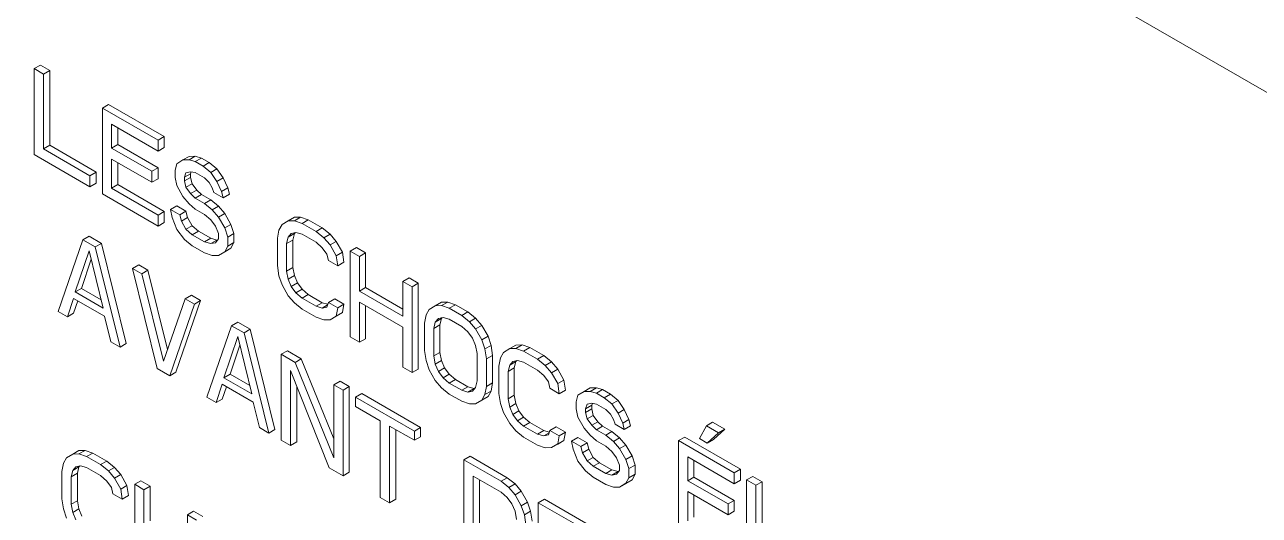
# Model space of a CAD drawing. Header units: millimetres. Extents: x 1920 to 4820, y 310 to 2320.
# Drawn here: x 4589.56 to 4624.79, y 1505.99 to 1519.99 of the extents above; entities that cross this region are included whole.
import ezdxf

# ---------------------------------------------------------------- set-up
doc = ezdxf.new("R2010")
doc.units = ezdxf.units.MM
doc.layers.add('core', color=7, linetype='Continuous', lineweight=20)

msp = doc.modelspace()

# ---------------------------------------------------------------- linework, layer by layer
at = {"layer": 'core'}
for p, q in [((4539.18, 1567.607), (4631.528, 1514.29)), ((4589.828, 1518.74), (4590.005, 1518.842)), ((4589.828, 1518.74), (4590.093, 1518.587)), ((4589.828, 1516.291), (4589.828, 1518.74)), ((4590.005, 1518.842), (4590.27, 1518.689)), ((4590.093, 1518.587), (4590.27, 1518.689)), ((4590.093, 1518.587), (4590.093, 1516.45)), ((4590.27, 1518.689), (4590.27, 1516.552)), ((4591.773, 1517.617), (4591.949, 1517.72)), ((4591.949, 1517.72), (4593.54, 1516.801)), ((4591.773, 1515.168), (4591.773, 1517.617)), ((4591.773, 1517.617), (4593.364, 1516.699)), ((4592.038, 1517.152), (4592.038, 1516.474)), ((4593.364, 1516.386), (4592.038, 1517.152)), ((4592.215, 1517.05), (4592.215, 1516.576)), ((4593.364, 1516.699), (4593.54, 1516.801)), ((4593.364, 1516.699), (4593.364, 1516.386)), ((4593.54, 1516.801), (4593.54, 1516.488)), ((4591.419, 1515.372), (4589.828, 1516.291)), ((4590.093, 1516.45), (4590.27, 1516.552)), ((4590.093, 1516.45), (4591.419, 1515.685)), ((4590.27, 1516.552), (4591.596, 1515.787)), ((4592.038, 1516.474), (4592.215, 1516.576)), ((4592.038, 1516.474), (4593.187, 1515.811)), ((4592.215, 1516.576), (4593.364, 1515.913)), ((4593.364, 1516.386), (4593.54, 1516.488)), ((4592.038, 1516.161), (4592.038, 1515.328)), ((4593.187, 1515.498), (4592.038, 1516.161)), ((4592.215, 1516.059), (4592.215, 1515.43)), ((4593.187, 1515.811), (4593.364, 1515.913)), ((4593.364, 1515.913), (4593.364, 1515.6)), ((4593.85, 1515.845), (4593.894, 1516.028)), ((4593.894, 1516.028), (4594.071, 1516.134)), ((4594.071, 1516.134), (4594.248, 1516.236)), ((4594.071, 1516.134), (4594.248, 1516.136)), ((4594.248, 1516.136), (4594.424, 1516.239)), ((4594.424, 1516.239), (4594.248, 1516.236)), ((4594.248, 1516.136), (4594.424, 1516.087)), ((4594.601, 1516.189), (4594.424, 1516.239)), ((4594.424, 1516.087), (4594.601, 1516.189)), ((4594.424, 1516.087), (4594.645, 1515.959)), ((4594.601, 1516.189), (4594.822, 1516.061)), ((4594.645, 1515.959), (4594.822, 1516.061)), ((4594.645, 1515.959), (4594.866, 1515.779)), ((4595.043, 1515.881), (4594.822, 1516.061)), ((4591.419, 1515.685), (4591.596, 1515.787)), ((4591.419, 1515.685), (4591.419, 1515.372)), ((4591.596, 1515.787), (4591.596, 1515.474)), ((4593.187, 1515.811), (4593.187, 1515.498)), ((4593.187, 1515.498), (4593.364, 1515.6)), ((4593.85, 1515.636), (4593.85, 1515.845)), ((4593.894, 1515.402), (4593.85, 1515.636)), ((4594.159, 1515.771), (4594.115, 1515.64)), ((4594.115, 1515.64), (4594.292, 1515.742)), ((4594.115, 1515.64), (4594.115, 1515.536)), ((4594.115, 1515.536), (4594.292, 1515.638)), ((4594.292, 1515.798), (4594.159, 1515.771)), ((4594.424, 1515.774), (4594.292, 1515.798)), ((4594.292, 1515.742), (4594.31, 1515.795)), ((4594.292, 1515.742), (4594.292, 1515.638)), ((4594.336, 1515.456), (4594.292, 1515.638)), ((4594.689, 1515.621), (4594.424, 1515.774)), ((4594.822, 1515.492), (4594.689, 1515.621)), ((4594.866, 1515.779), (4595.043, 1515.881)), ((4594.866, 1515.779), (4595.043, 1515.521)), ((4595.22, 1515.623), (4595.043, 1515.881)), ((4595.043, 1515.521), (4595.22, 1515.623)), ((4595.352, 1515.338), (4595.22, 1515.623)), ((4591.419, 1515.372), (4591.596, 1515.474)), ((4592.038, 1515.328), (4592.215, 1515.43)), ((4592.038, 1515.328), (4593.364, 1514.562)), ((4592.215, 1515.43), (4593.54, 1514.664)), ((4594.071, 1515.092), (4593.894, 1515.402)), ((4594.115, 1515.536), (4594.159, 1515.354)), ((4594.159, 1515.354), (4594.336, 1515.456)), ((4594.159, 1515.354), (4594.292, 1515.173)), ((4594.292, 1515.173), (4594.468, 1515.275)), ((4594.468, 1515.275), (4594.336, 1515.456)), ((4594.601, 1515.146), (4594.468, 1515.275)), ((4594.91, 1515.337), (4594.822, 1515.492)), ((4594.955, 1515.207), (4594.91, 1515.337)), ((4595.22, 1515.054), (4594.955, 1515.207)), ((4595.043, 1515.521), (4595.176, 1515.236)), ((4595.176, 1515.236), (4595.352, 1515.338)), ((4595.176, 1515.236), (4595.22, 1515.054)), ((4595.397, 1515.156), (4595.352, 1515.338)), ((4593.364, 1514.249), (4591.773, 1515.168)), ((4594.248, 1514.886), (4594.071, 1515.092)), ((4594.424, 1514.731), (4594.248, 1514.886)), ((4594.292, 1515.173), (4594.424, 1515.044)), ((4594.424, 1515.044), (4594.601, 1515.146)), ((4594.424, 1515.044), (4594.689, 1514.891)), ((4594.601, 1515.146), (4594.866, 1514.993)), ((4594.689, 1514.891), (4594.866, 1514.993)), ((4594.689, 1514.891), (4594.91, 1514.711)), ((4595.087, 1514.813), (4594.866, 1514.993)), ((4595.22, 1515.054), (4595.397, 1515.156)), ((4593.364, 1514.562), (4593.54, 1514.664)), ((4593.364, 1514.562), (4593.364, 1514.249)), ((4593.54, 1514.664), (4593.54, 1514.351)), ((4593.717, 1514.723), (4593.894, 1514.825)), ((4593.717, 1514.723), (4593.982, 1514.57)), ((4593.761, 1514.489), (4593.717, 1514.723)), ((4593.894, 1514.825), (4594.159, 1514.672)), ((4593.982, 1514.57), (4594.159, 1514.672)), ((4593.982, 1514.57), (4594.027, 1514.388)), ((4594.203, 1514.49), (4594.159, 1514.672)), ((4594.689, 1514.578), (4594.424, 1514.731)), ((4594.866, 1514.424), (4594.689, 1514.578)), ((4594.91, 1514.711), (4595.087, 1514.813)), ((4594.91, 1514.711), (4595.087, 1514.505)), ((4595.264, 1514.607), (4595.087, 1514.813)), ((4595.087, 1514.505), (4595.264, 1514.607)), ((4595.087, 1514.505), (4595.264, 1514.195)), ((4595.441, 1514.297), (4595.264, 1514.607)), ((4597.076, 1514.399), (4597.253, 1514.501)), ((4597.253, 1514.401), (4597.429, 1514.503)), ((4597.429, 1514.503), (4597.253, 1514.501)), ((4597.65, 1514.428), (4597.429, 1514.503)), ((4593.364, 1514.249), (4593.54, 1514.351)), ((4593.894, 1514.152), (4593.761, 1514.489)), ((4594.115, 1513.868), (4593.894, 1514.152)), ((4594.027, 1514.388), (4594.203, 1514.49)), ((4594.027, 1514.388), (4594.159, 1514.155)), ((4594.159, 1514.155), (4594.336, 1514.257)), ((4594.159, 1514.155), (4594.336, 1514.001)), ((4594.336, 1514.257), (4594.203, 1514.49)), ((4594.513, 1514.103), (4594.336, 1514.257)), ((4594.999, 1514.243), (4594.866, 1514.424)), ((4595.087, 1514.036), (4594.999, 1514.243)), ((4595.264, 1514.195), (4595.441, 1514.297)), ((4595.264, 1514.195), (4595.352, 1513.935)), ((4595.529, 1514.037), (4595.441, 1514.297)), ((4596.811, 1514.135), (4596.899, 1514.293)), ((4596.899, 1514.293), (4597.076, 1514.399)), ((4597.076, 1514.399), (4597.253, 1514.401)), ((4597.253, 1514.401), (4597.474, 1514.326)), ((4597.474, 1514.326), (4597.65, 1514.428)), ((4597.474, 1514.326), (4597.871, 1514.096)), ((4597.65, 1514.428), (4598.048, 1514.198)), ((4597.871, 1514.096), (4598.048, 1514.198)), ((4598.269, 1514.019), (4598.048, 1514.198)), ((4590.512, 1511.813), (4591.219, 1513.855)), ((4591.219, 1513.855), (4591.396, 1513.957)), ((4591.219, 1513.855), (4591.572, 1513.651)), ((4591.396, 1513.957), (4591.749, 1513.753)), ((4594.336, 1513.688), (4594.115, 1513.868)), ((4594.336, 1514.001), (4594.513, 1514.103)), ((4594.336, 1514.001), (4594.689, 1513.797)), ((4594.513, 1514.103), (4594.866, 1513.899)), ((4594.689, 1513.797), (4594.866, 1513.899)), ((4594.689, 1513.797), (4594.866, 1513.747)), ((4595.043, 1513.849), (4594.866, 1513.899)), ((4594.866, 1513.747), (4595.043, 1513.849)), ((4594.999, 1513.774), (4595.087, 1513.88)), ((4595.065, 1513.853), (4595.043, 1513.849)), ((4595.087, 1513.88), (4595.087, 1514.036)), ((4595.352, 1513.935), (4595.529, 1514.037)), ((4595.352, 1513.935), (4595.352, 1513.674)), ((4595.529, 1514.037), (4595.529, 1513.777)), ((4596.767, 1513.9), (4596.811, 1514.135)), ((4596.767, 1513.119), (4596.767, 1513.9)), ((4597.076, 1513.93), (4597.032, 1513.747)), ((4597.032, 1513.747), (4597.209, 1513.849)), ((4597.164, 1514.036), (4597.076, 1513.93)), ((4597.076, 1513.93), (4597.253, 1514.032)), ((4597.297, 1514.063), (4597.164, 1514.036)), ((4597.209, 1513.849), (4597.253, 1514.032)), ((4597.209, 1513.849), (4597.209, 1513.068)), ((4597.253, 1514.032), (4597.275, 1514.059)), ((4597.474, 1514.013), (4597.297, 1514.063)), ((4597.871, 1513.784), (4597.474, 1514.013)), ((4597.871, 1514.096), (4598.092, 1513.917)), ((4598.092, 1513.917), (4598.269, 1514.019)), ((4598.092, 1513.917), (4598.269, 1513.71)), ((4598.446, 1513.812), (4598.269, 1514.019)), ((4598.269, 1513.71), (4598.446, 1513.812)), ((4598.623, 1513.502), (4598.446, 1513.812)), ((4591.396, 1513.544), (4590.998, 1512.367)), ((4591.793, 1511.907), (4591.396, 1513.544)), ((4591.572, 1513.651), (4591.749, 1513.753)), ((4591.572, 1513.651), (4592.279, 1510.793)), ((4592.456, 1510.895), (4591.749, 1513.753)), ((4594.689, 1513.484), (4594.336, 1513.688)), ((4594.91, 1513.408), (4594.689, 1513.484)), ((4594.866, 1513.747), (4594.999, 1513.774)), ((4595.264, 1513.517), (4595.087, 1513.411)), ((4595.087, 1513.411), (4595.264, 1513.513)), ((4595.352, 1513.674), (4595.264, 1513.517)), ((4595.264, 1513.517), (4595.441, 1513.619)), ((4595.264, 1513.513), (4595.441, 1513.619)), ((4595.352, 1513.674), (4595.529, 1513.777)), ((4595.441, 1513.619), (4595.529, 1513.777)), ((4597.032, 1513.747), (4597.032, 1512.965)), ((4598.048, 1513.629), (4597.871, 1513.784)), ((4598.181, 1513.449), (4598.048, 1513.629)), ((4598.225, 1513.267), (4598.181, 1513.449)), ((4598.269, 1513.71), (4598.446, 1513.4)), ((4598.446, 1513.4), (4598.623, 1513.502)), ((4598.667, 1513.216), (4598.623, 1513.502)), ((4598.844, 1513.535), (4599.02, 1513.637)), ((4598.844, 1513.535), (4599.109, 1513.382)), ((4598.844, 1511.085), (4598.844, 1513.535)), ((4599.02, 1513.637), (4599.286, 1513.484)), ((4599.109, 1513.382), (4599.286, 1513.484)), ((4599.286, 1513.484), (4599.286, 1512.494)), ((4591.175, 1512.469), (4591.455, 1513.299)), ((4592.633, 1513.038), (4592.81, 1513.14)), ((4592.81, 1513.14), (4593.075, 1512.987)), ((4595.087, 1513.411), (4594.91, 1513.408)), ((4596.811, 1512.832), (4596.767, 1513.119)), ((4598.49, 1513.114), (4598.225, 1513.267)), ((4598.446, 1513.4), (4598.49, 1513.114)), ((4598.49, 1513.114), (4598.667, 1513.216)), ((4599.109, 1513.382), (4599.109, 1512.392)), ((4592.633, 1513.038), (4592.898, 1512.885)), ((4593.34, 1510.18), (4592.633, 1513.038)), ((4592.898, 1512.885), (4593.075, 1512.987)), ((4592.898, 1512.885), (4593.517, 1510.391)), ((4593.635, 1510.73), (4593.075, 1512.987)), ((4596.899, 1512.573), (4596.811, 1512.832)), ((4597.032, 1512.965), (4597.209, 1513.068)), ((4597.032, 1512.965), (4597.076, 1512.732)), ((4597.076, 1512.732), (4597.253, 1512.834)), ((4597.076, 1512.732), (4597.164, 1512.524)), ((4597.253, 1512.834), (4597.209, 1513.068)), ((4597.341, 1512.626), (4597.253, 1512.834)), ((4600.346, 1512.667), (4600.523, 1512.77)), ((4600.523, 1512.77), (4600.788, 1512.616)), ((4590.998, 1512.367), (4591.175, 1512.469)), ((4591.175, 1512.469), (4591.736, 1512.145)), ((4597.076, 1512.262), (4596.899, 1512.573)), ((4597.164, 1512.524), (4597.341, 1512.626)), ((4597.164, 1512.524), (4597.297, 1512.343)), ((4597.297, 1512.343), (4597.474, 1512.445)), ((4597.474, 1512.445), (4597.341, 1512.626)), ((4597.65, 1512.291), (4597.474, 1512.445)), ((4599.109, 1512.392), (4599.286, 1512.494)), ((4599.109, 1512.392), (4600.346, 1511.677)), ((4599.286, 1512.494), (4600.346, 1511.881)), ((4600.346, 1511.677), (4600.346, 1512.667)), ((4600.346, 1512.667), (4600.611, 1512.514)), ((4600.611, 1512.514), (4600.788, 1512.616)), ((4600.611, 1512.514), (4600.611, 1510.065)), ((4600.788, 1512.616), (4600.788, 1510.167)), ((4590.954, 1512.184), (4590.777, 1511.66)), ((4591.838, 1511.673), (4590.954, 1512.184)), ((4590.954, 1511.762), (4591.073, 1512.115)), ((4590.998, 1512.367), (4591.793, 1511.907)), ((4593.517, 1510.391), (4594.136, 1512.171)), ((4593.87, 1510.078), (4594.578, 1512.12)), ((4594.136, 1512.171), (4594.312, 1512.273)), ((4594.136, 1512.171), (4594.401, 1512.018)), ((4594.312, 1512.273), (4594.578, 1512.12)), ((4594.401, 1512.018), (4594.578, 1512.12)), ((4597.253, 1512.056), (4597.076, 1512.262)), ((4597.474, 1511.876), (4597.253, 1512.056)), ((4597.297, 1512.343), (4597.474, 1512.189)), ((4597.474, 1512.189), (4597.65, 1512.291)), ((4597.474, 1512.189), (4597.871, 1511.96)), ((4597.65, 1512.291), (4598.048, 1512.062)), ((4597.871, 1511.96), (4598.048, 1512.062)), ((4598.208, 1512.017), (4598.048, 1512.062)), ((4598.181, 1511.937), (4598.225, 1512.068)), ((4598.225, 1512.068), (4598.402, 1512.17)), ((4598.225, 1512.068), (4598.49, 1511.915)), ((4598.402, 1512.17), (4598.667, 1512.017)), ((4599.109, 1512.079), (4599.109, 1510.932)), ((4600.346, 1511.365), (4599.109, 1512.079)), ((4601.274, 1511.975), (4601.451, 1512.077)), ((4601.451, 1511.977), (4601.628, 1512.08)), ((4601.628, 1512.08), (4601.451, 1512.077)), ((4601.849, 1512.004), (4601.628, 1512.08)), ((4590.777, 1511.66), (4590.512, 1511.813)), ((4590.777, 1511.66), (4590.954, 1511.762)), ((4592.014, 1510.946), (4591.838, 1511.673)), ((4594.401, 1512.018), (4593.694, 1509.976)), ((4597.871, 1511.647), (4597.474, 1511.876)), ((4597.871, 1511.96), (4598.048, 1511.91)), ((4598.048, 1511.91), (4598.201, 1511.998)), ((4598.048, 1511.91), (4598.181, 1511.937)), ((4598.446, 1511.68), (4598.269, 1511.574)), ((4598.269, 1511.574), (4598.446, 1511.676)), ((4598.49, 1511.915), (4598.446, 1511.68)), ((4598.446, 1511.68), (4598.623, 1511.782)), ((4598.446, 1511.676), (4598.623, 1511.782)), ((4598.49, 1511.915), (4598.667, 1512.017)), ((4598.623, 1511.782), (4598.667, 1512.017)), ((4599.286, 1511.977), (4599.286, 1511.034)), ((4600.965, 1511.476), (4601.009, 1511.711)), ((4601.009, 1511.711), (4601.098, 1511.869)), ((4601.098, 1511.869), (4601.274, 1511.975)), ((4601.274, 1511.975), (4601.451, 1511.977)), ((4601.451, 1511.977), (4601.672, 1511.902)), ((4601.672, 1511.902), (4601.849, 1512.004)), ((4601.672, 1511.902), (4602.026, 1511.698)), ((4601.849, 1512.004), (4602.202, 1511.8)), ((4602.026, 1511.698), (4602.202, 1511.8)), ((4602.026, 1511.698), (4602.247, 1511.518)), ((4602.423, 1511.62), (4602.202, 1511.8)), ((4594.754, 1509.364), (4595.461, 1511.405)), ((4595.461, 1511.405), (4595.638, 1511.507)), ((4595.461, 1511.405), (4595.815, 1511.201)), ((4595.638, 1511.507), (4595.992, 1511.303)), ((4598.092, 1511.571), (4597.871, 1511.647)), ((4598.269, 1511.574), (4598.092, 1511.571)), ((4600.346, 1510.218), (4600.346, 1511.365)), ((4600.965, 1510.695), (4600.965, 1511.476)), ((4601.274, 1511.506), (4601.23, 1511.323)), ((4601.23, 1511.323), (4601.407, 1511.425)), ((4601.23, 1511.323), (4601.23, 1510.542)), ((4601.363, 1511.612), (4601.274, 1511.506)), ((4601.274, 1511.506), (4601.451, 1511.608)), ((4601.495, 1511.639), (4601.363, 1511.612)), ((4601.407, 1511.425), (4601.451, 1511.608)), ((4601.407, 1511.425), (4601.407, 1510.644)), ((4601.451, 1511.608), (4601.473, 1511.635)), ((4601.672, 1511.589), (4601.495, 1511.639)), ((4602.026, 1511.385), (4601.672, 1511.589)), ((4602.202, 1511.231), (4602.026, 1511.385)), ((4602.247, 1511.518), (4602.423, 1511.62)), ((4602.247, 1511.518), (4602.423, 1511.312)), ((4602.6, 1511.414), (4602.423, 1511.62)), ((4602.423, 1511.312), (4602.6, 1511.414)), ((4602.777, 1511.103), (4602.6, 1511.414)), ((4595.638, 1511.095), (4595.24, 1509.917)), ((4596.036, 1509.458), (4595.638, 1511.095)), ((4595.815, 1511.201), (4595.992, 1511.303)), ((4595.815, 1511.201), (4596.522, 1508.343)), ((4596.699, 1508.445), (4595.992, 1511.303)), ((4599.109, 1510.932), (4598.844, 1511.085)), ((4599.109, 1510.932), (4599.286, 1511.034)), ((4602.335, 1511.05), (4602.202, 1511.231)), ((4602.423, 1510.843), (4602.335, 1511.05)), ((4602.423, 1511.312), (4602.6, 1511.001)), ((4602.6, 1511.001), (4602.777, 1511.103)), ((4602.6, 1511.001), (4602.689, 1510.742)), ((4602.865, 1510.844), (4602.777, 1511.103)), ((4592.279, 1510.793), (4592.014, 1510.946)), ((4592.279, 1510.793), (4592.456, 1510.895)), ((4595.417, 1510.019), (4595.698, 1510.85)), ((4596.876, 1510.589), (4597.052, 1510.691)), ((4597.052, 1510.691), (4597.45, 1510.461)), ((4601.009, 1510.409), (4600.965, 1510.695)), ((4601.23, 1510.542), (4601.407, 1510.644)), ((4601.451, 1510.41), (4601.407, 1510.644)), ((4602.468, 1510.609), (4602.423, 1510.843)), ((4602.689, 1510.742), (4602.865, 1510.844)), ((4602.689, 1510.742), (4602.733, 1510.456)), ((4602.91, 1510.558), (4602.865, 1510.844)), ((4603.131, 1510.487), (4603.219, 1510.644)), ((4603.219, 1510.644), (4603.396, 1510.751)), ((4603.396, 1510.751), (4603.572, 1510.853)), ((4603.396, 1510.751), (4603.572, 1510.753)), ((4603.572, 1510.753), (4603.749, 1510.855)), ((4603.749, 1510.855), (4603.572, 1510.853)), ((4603.572, 1510.753), (4603.793, 1510.677)), ((4603.97, 1510.779), (4603.749, 1510.855)), ((4603.793, 1510.677), (4603.97, 1510.779)), ((4603.793, 1510.677), (4604.191, 1510.448)), ((4603.97, 1510.779), (4604.368, 1510.55)), ((4596.876, 1510.589), (4597.273, 1510.359)), ((4596.876, 1508.139), (4596.876, 1510.589)), ((4597.273, 1510.359), (4597.45, 1510.461)), ((4597.273, 1510.359), (4598.378, 1507.637)), ((4598.378, 1508.174), (4597.45, 1510.461)), ((4601.098, 1510.149), (4601.009, 1510.409)), ((4601.23, 1510.542), (4601.274, 1510.308)), ((4601.274, 1510.308), (4601.451, 1510.41)), ((4601.274, 1510.308), (4601.363, 1510.1)), ((4601.54, 1510.202), (4601.451, 1510.41)), ((4602.468, 1509.827), (4602.468, 1510.609)), ((4602.733, 1510.456), (4602.91, 1510.558)), ((4602.733, 1510.456), (4602.733, 1509.674)), ((4602.91, 1510.558), (4602.91, 1509.776)), ((4603.086, 1510.252), (4603.131, 1510.487)), ((4603.396, 1510.281), (4603.352, 1510.099)), ((4603.484, 1510.387), (4603.396, 1510.281)), ((4603.396, 1510.281), (4603.572, 1510.384)), ((4603.617, 1510.414), (4603.484, 1510.387)), ((4603.528, 1510.201), (4603.572, 1510.384)), ((4603.572, 1510.384), (4603.595, 1510.41)), ((4603.793, 1510.365), (4603.617, 1510.414)), ((4604.191, 1510.135), (4603.793, 1510.365)), ((4604.191, 1510.448), (4604.368, 1510.55)), ((4604.191, 1510.448), (4604.412, 1510.268)), ((4604.589, 1510.37), (4604.368, 1510.55)), ((4604.412, 1510.268), (4604.589, 1510.37)), ((4604.412, 1510.268), (4604.589, 1510.062)), ((4604.766, 1510.164), (4604.589, 1510.37)), ((4593.694, 1509.976), (4593.34, 1510.18)), ((4593.694, 1509.976), (4593.87, 1510.078)), ((4595.24, 1509.917), (4595.417, 1510.019)), ((4595.24, 1509.917), (4596.036, 1509.458)), ((4595.417, 1510.019), (4595.978, 1509.695)), ((4597.141, 1510.123), (4597.141, 1507.986)), ((4598.246, 1507.348), (4597.141, 1510.123)), ((4600.611, 1510.065), (4600.346, 1510.218)), ((4600.611, 1510.065), (4600.788, 1510.167)), ((4601.274, 1509.838), (4601.098, 1510.149)), ((4601.363, 1510.1), (4601.54, 1510.202)), ((4601.363, 1510.1), (4601.495, 1509.919)), ((4601.495, 1509.919), (4601.672, 1510.021)), ((4601.495, 1509.919), (4601.672, 1509.765)), ((4601.672, 1510.021), (4601.54, 1510.202)), ((4601.849, 1509.867), (4601.672, 1510.021)), ((4603.086, 1509.47), (4603.086, 1510.252)), ((4603.352, 1510.099), (4603.528, 1510.201)), ((4603.352, 1510.099), (4603.352, 1509.317)), ((4603.528, 1510.201), (4603.528, 1509.419)), ((4604.368, 1509.981), (4604.191, 1510.135)), ((4604.501, 1509.8), (4604.368, 1509.981)), ((4604.589, 1510.062), (4604.766, 1510.164)), ((4604.589, 1510.062), (4604.766, 1509.751)), ((4604.942, 1509.853), (4604.766, 1510.164)), ((4595.196, 1509.734), (4595.019, 1509.211)), ((4596.08, 1509.224), (4595.196, 1509.734)), ((4595.196, 1509.313), (4595.315, 1509.665)), ((4597.318, 1509.679), (4597.318, 1508.088)), ((4598.378, 1509.721), (4598.555, 1509.823)), ((4598.378, 1507.637), (4598.378, 1509.721)), ((4598.378, 1509.721), (4598.643, 1509.568)), ((4598.555, 1509.823), (4598.82, 1509.67)), ((4598.643, 1509.568), (4598.82, 1509.67)), ((4598.643, 1509.568), (4598.643, 1507.119)), ((4598.82, 1509.67), (4598.82, 1507.221)), ((4601.451, 1509.632), (4601.274, 1509.838)), ((4601.672, 1509.452), (4601.451, 1509.632)), ((4601.672, 1509.765), (4601.849, 1509.867)), ((4601.672, 1509.765), (4602.026, 1509.561)), ((4601.849, 1509.867), (4602.202, 1509.663)), ((4602.026, 1509.561), (4602.202, 1509.663)), ((4602.026, 1509.561), (4602.202, 1509.511)), ((4602.379, 1509.613), (4602.202, 1509.663)), ((4602.202, 1509.511), (4602.379, 1509.613)), ((4602.335, 1509.539), (4602.423, 1509.644)), ((4602.401, 1509.618), (4602.379, 1509.613)), ((4602.423, 1509.644), (4602.468, 1509.827)), ((4602.733, 1509.674), (4602.689, 1509.439)), ((4602.733, 1509.674), (4602.91, 1509.776)), ((4602.865, 1509.541), (4602.91, 1509.776)), ((4604.545, 1509.618), (4604.501, 1509.8)), ((4604.81, 1509.465), (4604.545, 1509.618)), ((4604.766, 1509.751), (4604.942, 1509.853)), ((4604.766, 1509.751), (4604.81, 1509.465)), ((4604.81, 1509.465), (4604.987, 1509.567)), ((4604.987, 1509.567), (4604.942, 1509.853)), ((4605.517, 1509.526), (4605.694, 1509.628)), ((4605.694, 1509.528), (4605.871, 1509.63)), ((4605.871, 1509.63), (4605.694, 1509.628)), ((4606.047, 1509.58), (4605.871, 1509.63)), ((4605.871, 1509.478), (4606.047, 1509.58)), ((4606.047, 1509.58), (4606.268, 1509.452)), ((4595.019, 1509.211), (4594.754, 1509.364)), ((4595.019, 1509.211), (4595.196, 1509.313)), ((4596.257, 1508.496), (4596.08, 1509.224)), ((4598.997, 1509.364), (4599.174, 1509.466)), ((4598.997, 1509.103), (4598.997, 1509.364)), ((4598.997, 1509.364), (4600.676, 1508.394)), ((4599.174, 1509.466), (4600.853, 1508.496)), ((4602.026, 1509.248), (4601.672, 1509.452)), ((4602.247, 1509.173), (4602.026, 1509.248)), ((4602.202, 1509.511), (4602.335, 1509.539)), ((4602.6, 1509.281), (4602.423, 1509.175)), ((4602.423, 1509.175), (4602.6, 1509.277)), ((4602.689, 1509.439), (4602.6, 1509.281)), ((4602.6, 1509.281), (4602.777, 1509.384)), ((4602.6, 1509.277), (4602.777, 1509.384)), ((4602.689, 1509.439), (4602.865, 1509.541)), ((4602.777, 1509.384), (4602.865, 1509.541)), ((4603.131, 1509.184), (4603.086, 1509.47)), ((4603.352, 1509.317), (4603.528, 1509.419)), ((4603.352, 1509.317), (4603.396, 1509.083)), ((4603.572, 1509.185), (4603.528, 1509.419)), ((4605.296, 1509.236), (4605.34, 1509.419)), ((4605.296, 1509.028), (4605.296, 1509.236)), ((4605.34, 1509.419), (4605.517, 1509.526)), ((4605.517, 1509.526), (4605.694, 1509.528)), ((4605.694, 1509.528), (4605.871, 1509.478)), ((4605.871, 1509.478), (4606.092, 1509.35)), ((4606.092, 1509.35), (4606.268, 1509.452)), ((4606.092, 1509.35), (4606.313, 1509.171)), ((4606.489, 1509.273), (4606.268, 1509.452)), ((4606.313, 1509.171), (4606.489, 1509.273)), ((4606.666, 1509.014), (4606.489, 1509.273)), ((4599.704, 1508.695), (4598.997, 1509.103)), ((4602.423, 1509.175), (4602.247, 1509.173)), ((4603.219, 1508.924), (4603.131, 1509.184)), ((4603.396, 1508.614), (4603.219, 1508.924)), ((4603.396, 1509.083), (4603.572, 1509.185)), ((4603.396, 1509.083), (4603.484, 1508.875)), ((4603.484, 1508.875), (4603.661, 1508.977)), ((4603.484, 1508.875), (4603.617, 1508.695)), ((4603.661, 1508.977), (4603.572, 1509.185)), ((4603.793, 1508.797), (4603.661, 1508.977)), ((4605.34, 1508.794), (4605.296, 1509.028)), ((4605.605, 1509.162), (4605.561, 1509.031)), ((4605.561, 1509.031), (4605.738, 1509.133)), ((4605.561, 1509.031), (4605.561, 1508.927)), ((4605.561, 1508.927), (4605.738, 1509.029)), ((4605.561, 1508.927), (4605.605, 1508.745)), ((4605.738, 1509.19), (4605.605, 1509.162)), ((4605.871, 1509.165), (4605.738, 1509.19)), ((4605.738, 1509.133), (4605.756, 1509.186)), ((4605.738, 1509.133), (4605.738, 1509.029)), ((4605.782, 1508.847), (4605.738, 1509.029)), ((4606.136, 1509.012), (4605.871, 1509.165)), ((4606.268, 1508.884), (4606.136, 1509.012)), ((4606.357, 1508.728), (4606.268, 1508.884)), ((4606.313, 1509.171), (4606.489, 1508.912)), ((4606.489, 1508.912), (4606.666, 1509.014)), ((4606.489, 1508.912), (4606.622, 1508.627)), ((4606.799, 1508.729), (4606.666, 1509.014)), ((4599.704, 1506.506), (4599.704, 1508.695)), ((4599.969, 1508.542), (4599.969, 1506.353)), ((4600.676, 1508.134), (4599.969, 1508.542)), ((4603.572, 1508.407), (4603.396, 1508.614)), ((4603.617, 1508.695), (4603.793, 1508.797)), ((4603.617, 1508.695), (4603.793, 1508.54)), ((4603.97, 1508.643), (4603.793, 1508.797)), ((4603.793, 1508.54), (4603.97, 1508.643)), ((4603.793, 1508.54), (4604.191, 1508.311)), ((4603.97, 1508.643), (4604.368, 1508.413)), ((4604.545, 1508.419), (4604.722, 1508.521)), ((4604.722, 1508.521), (4604.987, 1508.368)), ((4605.517, 1508.483), (4605.34, 1508.794)), ((4605.605, 1508.745), (4605.782, 1508.847)), ((4605.605, 1508.745), (4605.738, 1508.564)), ((4605.738, 1508.564), (4605.915, 1508.666)), ((4605.738, 1508.564), (4605.871, 1508.436)), ((4605.915, 1508.666), (4605.782, 1508.847)), ((4605.871, 1508.436), (4606.047, 1508.538)), ((4606.047, 1508.538), (4605.915, 1508.666)), ((4606.047, 1508.538), (4606.313, 1508.385)), ((4606.401, 1508.599), (4606.357, 1508.728)), ((4606.666, 1508.445), (4606.401, 1508.599)), ((4606.622, 1508.627), (4606.799, 1508.729)), ((4606.622, 1508.627), (4606.666, 1508.445)), ((4606.666, 1508.445), (4606.843, 1508.548)), ((4606.843, 1508.548), (4606.799, 1508.729)), ((4608.809, 1508.182), (4609.007, 1508.549)), ((4609.007, 1508.549), (4609.183, 1508.651)), ((4609.007, 1508.549), (4609.358, 1508.346)), ((4609.183, 1508.651), (4609.535, 1508.448)), ((4596.522, 1508.343), (4596.257, 1508.496)), ((4596.522, 1508.343), (4596.699, 1508.445)), ((4600.146, 1508.44), (4600.146, 1506.455)), ((4600.676, 1508.394), (4600.853, 1508.496)), ((4600.676, 1508.394), (4600.676, 1508.134)), ((4600.676, 1508.134), (4600.853, 1508.236)), ((4600.853, 1508.496), (4600.853, 1508.236)), ((4603.793, 1508.228), (4603.572, 1508.407)), ((4604.191, 1507.998), (4603.793, 1508.228)), ((4604.191, 1508.311), (4604.368, 1508.413)), ((4604.191, 1508.311), (4604.368, 1508.261)), ((4604.527, 1508.368), (4604.368, 1508.413)), ((4604.368, 1508.261), (4604.521, 1508.349)), ((4604.368, 1508.261), (4604.501, 1508.289)), ((4604.501, 1508.289), (4604.545, 1508.419)), ((4604.545, 1508.419), (4604.81, 1508.266)), ((4604.81, 1508.266), (4604.766, 1508.031)), ((4604.81, 1508.266), (4604.987, 1508.368)), ((4604.942, 1508.133), (4604.987, 1508.368)), ((4605.163, 1508.114), (4605.34, 1508.216)), ((4605.34, 1508.216), (4605.605, 1508.063)), ((4605.694, 1508.277), (4605.517, 1508.483)), ((4605.871, 1508.123), (4605.694, 1508.277)), ((4605.871, 1508.436), (4606.136, 1508.283)), ((4606.136, 1508.283), (4606.313, 1508.385)), ((4606.136, 1508.283), (4606.357, 1508.103)), ((4606.533, 1508.205), (4606.313, 1508.385)), ((4606.357, 1508.103), (4606.533, 1508.205)), ((4606.71, 1507.999), (4606.533, 1508.205)), ((4608.213, 1508.126), (4608.39, 1508.228)), ((4608.39, 1508.228), (4609.981, 1507.309)), ((4609.031, 1508.053), (4608.809, 1508.182)), ((4609.358, 1508.346), (4609.031, 1508.053)), ((4609.031, 1508.053), (4609.207, 1508.156)), ((4609.207, 1508.156), (4609.535, 1508.448)), ((4609.358, 1508.346), (4609.535, 1508.448)), ((4590.927, 1507.743), (4591.104, 1507.845)), ((4591.104, 1507.745), (4591.281, 1507.847)), ((4591.281, 1507.847), (4591.104, 1507.845)), ((4591.502, 1507.772), (4591.281, 1507.847)), ((4597.141, 1507.986), (4596.876, 1508.139)), ((4597.141, 1507.986), (4597.318, 1508.088)), ((4604.412, 1507.923), (4604.191, 1507.998)), ((4604.589, 1507.925), (4604.412, 1507.923)), ((4604.766, 1508.031), (4604.589, 1507.925)), ((4604.589, 1507.925), (4604.766, 1508.027)), ((4604.766, 1508.031), (4604.942, 1508.133)), ((4604.766, 1508.027), (4604.942, 1508.133)), ((4605.163, 1508.114), (4605.429, 1507.961)), ((4605.208, 1507.88), (4605.163, 1508.114)), ((4605.34, 1507.543), (4605.208, 1507.88)), ((4605.429, 1507.961), (4605.605, 1508.063)), ((4605.429, 1507.961), (4605.473, 1507.779)), ((4605.473, 1507.779), (4605.65, 1507.881)), ((4605.65, 1507.881), (4605.605, 1508.063)), ((4605.782, 1507.648), (4605.65, 1507.881)), ((4606.136, 1507.97), (4605.871, 1508.123)), ((4606.313, 1507.816), (4606.136, 1507.97)), ((4606.445, 1507.635), (4606.313, 1507.816)), ((4606.357, 1508.103), (4606.533, 1507.897)), ((4606.533, 1507.897), (4606.71, 1507.999)), ((4606.533, 1507.897), (4606.71, 1507.586)), ((4606.887, 1507.688), (4606.71, 1507.999)), ((4608.213, 1505.676), (4608.213, 1508.126)), ((4608.213, 1508.126), (4609.804, 1507.207)), ((4590.618, 1507.244), (4590.662, 1507.479)), ((4590.662, 1507.479), (4590.751, 1507.637)), ((4590.751, 1507.637), (4590.927, 1507.743)), ((4590.927, 1507.743), (4591.104, 1507.745)), ((4591.104, 1507.745), (4591.325, 1507.67)), ((4591.325, 1507.67), (4591.502, 1507.772)), ((4591.325, 1507.67), (4591.723, 1507.44)), ((4591.502, 1507.772), (4591.9, 1507.542)), ((4591.723, 1507.44), (4591.9, 1507.542)), ((4592.121, 1507.362), (4591.9, 1507.542)), ((4602.091, 1507.578), (4602.267, 1507.68)), ((4602.091, 1507.578), (4603.151, 1506.966)), ((4602.091, 1505.128), (4602.091, 1507.578)), ((4602.267, 1507.68), (4603.328, 1507.068)), ((4605.561, 1507.259), (4605.34, 1507.543)), ((4605.473, 1507.779), (4605.605, 1507.546)), ((4605.605, 1507.546), (4605.782, 1507.648)), ((4605.605, 1507.546), (4605.782, 1507.392)), ((4605.959, 1507.494), (4605.782, 1507.648)), ((4605.782, 1507.392), (4605.959, 1507.494)), ((4605.959, 1507.494), (4606.313, 1507.29)), ((4606.533, 1507.428), (4606.445, 1507.635)), ((4606.71, 1507.586), (4606.887, 1507.688)), ((4606.71, 1507.586), (4606.799, 1507.327)), ((4606.975, 1507.429), (4606.887, 1507.688)), ((4608.478, 1507.66), (4608.478, 1506.982)), ((4609.804, 1506.894), (4608.478, 1507.66)), ((4608.655, 1507.558), (4608.655, 1507.084)), ((4590.618, 1506.462), (4590.618, 1507.244)), ((4590.927, 1507.274), (4590.883, 1507.091)), ((4590.883, 1507.091), (4591.06, 1507.193)), ((4591.016, 1507.379), (4590.927, 1507.274)), ((4590.927, 1507.274), (4591.104, 1507.376)), ((4591.148, 1507.407), (4591.016, 1507.379)), ((4591.06, 1507.193), (4591.104, 1507.376)), ((4591.06, 1507.193), (4591.06, 1506.411)), ((4591.104, 1507.376), (4591.126, 1507.402)), ((4591.325, 1507.357), (4591.148, 1507.407)), ((4591.723, 1507.127), (4591.325, 1507.357)), ((4591.723, 1507.44), (4591.944, 1507.26)), ((4591.9, 1506.973), (4591.723, 1507.127)), ((4591.944, 1507.26), (4592.121, 1507.362)), ((4591.944, 1507.26), (4592.121, 1507.054)), ((4592.297, 1507.156), (4592.121, 1507.362)), ((4592.121, 1507.054), (4592.297, 1507.156)), ((4592.474, 1506.846), (4592.297, 1507.156)), ((4598.643, 1507.119), (4598.246, 1507.348)), ((4598.643, 1507.119), (4598.82, 1507.221)), ((4602.356, 1507.112), (4602.356, 1505.288)), ((4603.151, 1506.653), (4602.356, 1507.112)), ((4605.782, 1507.08), (4605.561, 1507.259)), ((4605.782, 1507.392), (4606.136, 1507.188)), ((4606.136, 1507.188), (4606.313, 1507.29)), ((4606.136, 1507.188), (4606.313, 1507.138)), ((4606.489, 1507.24), (4606.313, 1507.29)), ((4606.313, 1507.138), (4606.489, 1507.24)), ((4606.313, 1507.138), (4606.445, 1507.166)), ((4606.445, 1507.166), (4606.533, 1507.271)), ((4606.511, 1507.245), (4606.489, 1507.24)), ((4606.533, 1507.271), (4606.533, 1507.428)), ((4606.799, 1507.327), (4606.975, 1507.429)), ((4606.799, 1507.327), (4606.799, 1507.066)), ((4606.799, 1507.066), (4606.975, 1507.168)), ((4606.887, 1507.011), (4606.975, 1507.168)), ((4606.975, 1507.429), (4606.975, 1507.168)), ((4609.804, 1507.207), (4609.981, 1507.309)), ((4609.804, 1507.207), (4609.804, 1506.894)), ((4609.981, 1507.309), (4609.981, 1506.996)), ((4610.157, 1507.003), (4610.334, 1507.105)), ((4610.334, 1507.105), (4610.599, 1506.952)), ((4590.883, 1507.091), (4590.883, 1506.309)), ((4592.032, 1506.792), (4591.9, 1506.973)), ((4592.076, 1506.61), (4592.032, 1506.792)), ((4592.121, 1507.054), (4592.297, 1506.743)), ((4592.297, 1506.743), (4592.474, 1506.846)), ((4592.297, 1506.743), (4592.342, 1506.457)), ((4592.518, 1506.559), (4592.474, 1506.846)), ((4592.695, 1506.879), (4592.872, 1506.981)), ((4592.695, 1506.879), (4592.96, 1506.726)), ((4592.695, 1504.429), (4592.695, 1506.879)), ((4592.872, 1506.981), (4593.137, 1506.828)), ((4592.96, 1506.726), (4593.137, 1506.828)), ((4593.137, 1506.828), (4593.137, 1505.837)), ((4602.533, 1507.01), (4602.533, 1505.39)), ((4603.151, 1506.966), (4603.328, 1507.068)), ((4603.151, 1506.966), (4603.372, 1506.786)), ((4603.549, 1506.888), (4603.328, 1507.068)), ((4603.372, 1506.786), (4603.549, 1506.888)), ((4603.372, 1506.786), (4603.549, 1506.58)), ((4603.726, 1506.682), (4603.549, 1506.888)), ((4606.136, 1506.875), (4605.782, 1507.08)), ((4606.357, 1506.8), (4606.136, 1506.875)), ((4606.533, 1506.802), (4606.357, 1506.8)), ((4606.71, 1506.909), (4606.533, 1506.802)), ((4606.533, 1506.802), (4606.71, 1506.904)), ((4606.799, 1507.066), (4606.71, 1506.909)), ((4606.71, 1506.909), (4606.887, 1507.011)), ((4606.71, 1506.904), (4606.887, 1507.011)), ((4608.478, 1506.982), (4608.655, 1507.084)), ((4608.478, 1506.982), (4609.627, 1506.319)), ((4608.655, 1507.084), (4609.804, 1506.421)), ((4609.804, 1506.894), (4609.981, 1506.996)), ((4610.157, 1507.003), (4610.423, 1506.85)), ((4610.157, 1504.554), (4610.157, 1507.003)), ((4610.423, 1506.85), (4610.599, 1506.952)), ((4610.423, 1506.85), (4610.423, 1504.713)), ((4610.599, 1506.952), (4610.599, 1504.815)), ((4590.662, 1506.176), (4590.618, 1506.462)), ((4590.883, 1506.309), (4591.06, 1506.411)), ((4591.104, 1506.177), (4591.06, 1506.411)), ((4592.342, 1506.457), (4592.076, 1506.61)), ((4592.342, 1506.457), (4592.518, 1506.559)), ((4592.96, 1506.726), (4592.96, 1505.735)), ((4599.969, 1506.353), (4599.704, 1506.506)), ((4599.969, 1506.353), (4600.146, 1506.455)), ((4603.328, 1506.499), (4603.151, 1506.653)), ((4603.461, 1506.318), (4603.328, 1506.499)), ((4603.549, 1506.58), (4603.726, 1506.682)), ((4603.549, 1506.58), (4603.726, 1506.269)), ((4603.903, 1506.371), (4603.726, 1506.682)), ((4604.212, 1506.353), (4604.389, 1506.455)), ((4604.389, 1506.455), (4605.98, 1505.537)), ((4608.478, 1506.67), (4608.478, 1505.836)), ((4609.627, 1506.006), (4608.478, 1506.67)), ((4608.655, 1506.568), (4608.655, 1505.938)), ((4609.627, 1506.319), (4609.804, 1506.421)), ((4609.804, 1506.421), (4609.804, 1506.108)), ((4590.751, 1505.917), (4590.662, 1506.176)), ((4590.883, 1506.309), (4590.927, 1506.075)), ((4590.927, 1506.075), (4591.104, 1506.177)), ((4590.927, 1506.075), (4591.016, 1505.868)), ((4591.192, 1505.97), (4591.104, 1506.177)), ((4594.198, 1506.011), (4594.374, 1506.113)), ((4594.374, 1506.113), (4594.64, 1505.96)), ((4603.549, 1506.111), (4603.461, 1506.318)), ((4603.593, 1505.877), (4603.549, 1506.111)), ((4603.726, 1506.269), (4603.903, 1506.371)), ((4603.726, 1506.269), (4603.814, 1506.01)), ((4603.814, 1506.01), (4603.991, 1506.112)), ((4603.991, 1506.112), (4603.903, 1506.371)), ((4604.035, 1505.825), (4603.991, 1506.112)), ((4604.212, 1503.904), (4604.212, 1506.353)), ((4604.212, 1506.353), (4605.803, 1505.435)), ((4609.627, 1506.319), (4609.627, 1506.006)), ((4609.627, 1506.006), (4609.804, 1506.108)), ((4594.198, 1505.021), (4594.198, 1506.011)), ((4594.198, 1506.011), (4594.463, 1505.858)), ((4603.814, 1506.01), (4603.858, 1505.723))]:
    msp.add_line(p, q, dxfattribs=at)

doc.saveas('drawing.dxf')
